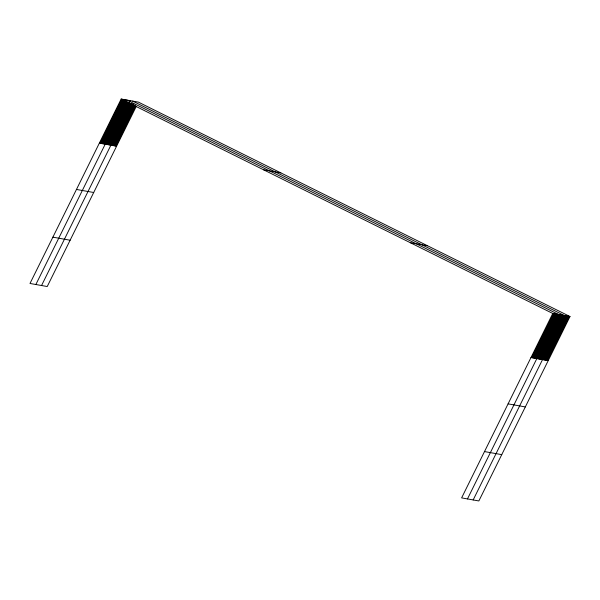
<?xml version="1.0" encoding="UTF-8"?>
<svg xmlns="http://www.w3.org/2000/svg" width="600" height="600" viewBox="0 0 600 600"><rect width="100%" height="100%" fill="white"/><g stroke="black" fill="none" stroke-linecap="round" stroke-linejoin="round"><path stroke-width="0.9" d="M570 316.53L552.765 313.47L461.618 497.888L478.853 500.955L570 316.53L138.382 102.113L121.148 99.045L30 283.47L47.235 286.53L136.328 106.267M100.2 143.28L121.988 99.195M101.032 143.43L122.82 99.345M101.873 143.572L123.66 99.495M102.712 143.722L124.493 99.637M103.545 143.873L125.333 99.788M104.385 144.023L126.172 99.938M35.858 284.513L126.593 100.92M106.035 144.315L126.998 101.895M106.845 144.458L127.808 102.038M107.655 144.6L128.625 102.188M108.472 144.75L130.26 100.665M109.282 144.892L129.84 103.305M110.093 145.035L130.65 103.448M41.55 285.525L131.46 103.59M111.72 145.328L132.278 103.74M112.53 145.47L133.087 103.882M113.347 145.613L133.485 104.858M114.157 145.755L134.303 105M114.968 145.905L135.113 105.15M115.785 146.047L135.517 106.125M531.817 357.697L553.605 313.62M532.65 357.847L554.438 313.763M533.49 357.998L555.278 313.913M534.33 358.147L556.118 314.062M535.162 358.298L556.95 314.212M536.002 358.44L557.79 314.362M467.475 498.93L558.623 314.513L127.005 100.087M537.653 358.74L559.44 314.655M538.463 358.882L560.25 314.798M539.273 359.025L561.06 314.94M540.09 359.168L561.877 315.09M540.9 359.317L562.688 315.233M541.71 359.46L563.498 315.375M473.168 499.942L564.315 315.517L132.697 101.1M543.338 359.745L565.125 315.668M544.148 359.895L565.935 315.81M544.965 360.038L566.752 315.952M545.775 360.18L567.562 316.095M546.585 360.322L568.373 316.245M547.403 360.472L569.19 316.388M263.58 169.808L280.815 172.868M99.36 143.13L116.595 146.19M410.332 242.708L427.567 245.775M76.47 189.442L93.705 192.502M52.89 237.157L70.125 240.218M530.977 357.548L548.213 360.615M508.088 403.86L525.322 406.928M484.507 451.582L501.743 454.643M121.148 99.045L552.765 313.47"/></g></svg>
